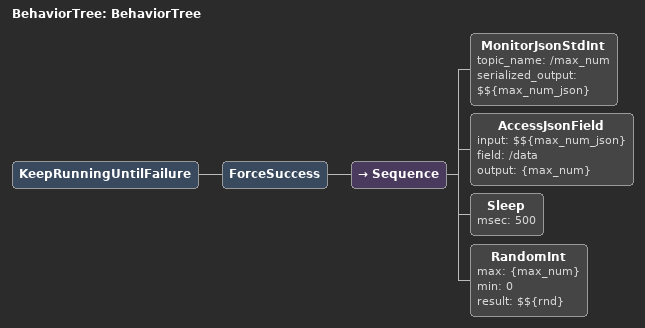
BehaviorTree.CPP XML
<?xml version="1.0"?>
<root BTCPP_format="4" main_tree_to_execute="BehaviorTree">
    <BehaviorTree ID="BehaviorTree">
        <KeepRunningUntilFailure>
            <ForceSuccess>
                <Sequence>
                    <MonitorJsonStdInt topic_name="/max_num" serialized_output="$${max_num_json}"/>
                    <AccessJsonField input="$${max_num_json}" field="/data" output="{max_num}"/>
                    <Sleep msec="500"/>
                    <RandomInt max="{max_num}" min="0" result="$${rnd}"/>
                </Sequence>
            </ForceSuccess>
        </KeepRunningUntilFailure>
    </BehaviorTree>
</root>
